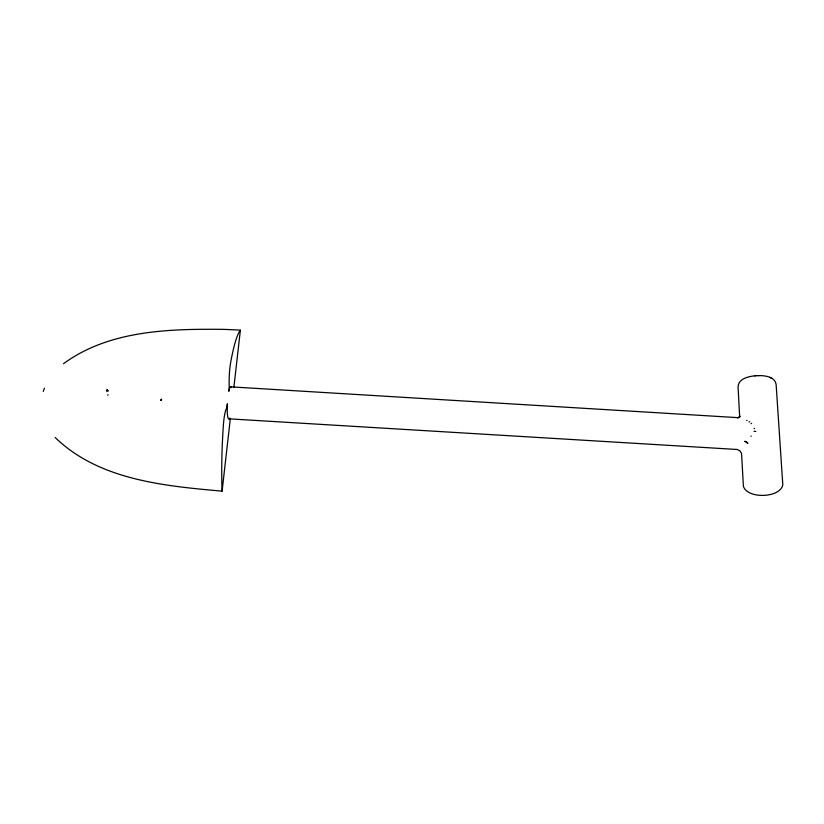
<?xml version="1.0" encoding="UTF-8"?>
<svg xmlns="http://www.w3.org/2000/svg" width="824" height="824" viewBox="0 0 824 824"><rect width="100%" height="100%" fill="white"/><g stroke="black" fill="none" stroke-linecap="round" stroke-linejoin="round"><path stroke-width="1.24" d="M55.157 437.493C98.88 480.011 164.192 485.985 222.099 491.145L230.36 418.262M233.872 387.311L240.381 330.167A701.296 623.747 -69.5 0 0 223.16 329.363C168.817 328.776 109.005 330.321 63.489 363.714M755.763 431.477L754.022 431.23M106.976 390.844L106.574 390.318L106.729 390.813M108.037 391.019L107.553 390.782L108.099 390.741M161.37 399.825L161.617 399.063L160.701 400.485L161.164 399.764M107.604 395.201L108.119 394.778M43.239 391.4L44.403 388.197M106.976 389.381L107.439 389.628M751.076 423.649L751.663 423.412M751.251 436.257L750.911 436.04M747.141 442.921L747.924 443.271L746.647 442.231L747.296 442.735M745.988 441.777L744.824 441.365L745.988 441.777L745.493 441.468M106.45 390.772L107.079 390.452M749.809 421.816L749.006 421.991M747.09 420.415L746.709 420.539M754.846 375.826C748.254 376.496 738.273 378.772 738.067 387.002L739.684 417.232L739.849 416.058L739.241 417.304L737.583 417.789L739.365 417.15L737.985 417.655L230.679 386.847M754.712 375.837L755.855 375.734M755.814 375.744L757.987 375.62M758.894 375.61C765.321 375.538 775.034 376.795 776.136 384.623L782.8 484.842C780.101 498.19 747.43 499.117 743.413 486.335L741.538 453.406L739.787 450.707L737.171 449.482L228.712 418.819M757.853 375.631L759.11 375.61M754.084 428.336L754.619 428.614M770.038 377.392L770.708 377.722M771.017 377.876L771.738 378.226M231.287 387.599A16.017 2.276 -86.5 0 0 228.804 391.307L228.866 390.782A5.418 0.783 -86.6 0 0 229.154 386.631A18.004 2.616 -86.6 0 0 229.144 383.541A18.622 2.627 -86.7 0 1 230.679 362.426A100.837 13.493 -86.4 0 1 240.381 330.167M229.402 418.221A16.017 2.276 -86.5 0 1 227.373 403.76L227.311 404.296A5.438 0.783 -86.5 0 1 226.744 407.612A18.004 2.616 -86.6 0 1 226.209 409.003A18.942 2.719 -86.4 0 0 223.283 426.399A100.837 13.493 -86.4 0 0 222.099 491.145"/></g></svg>
